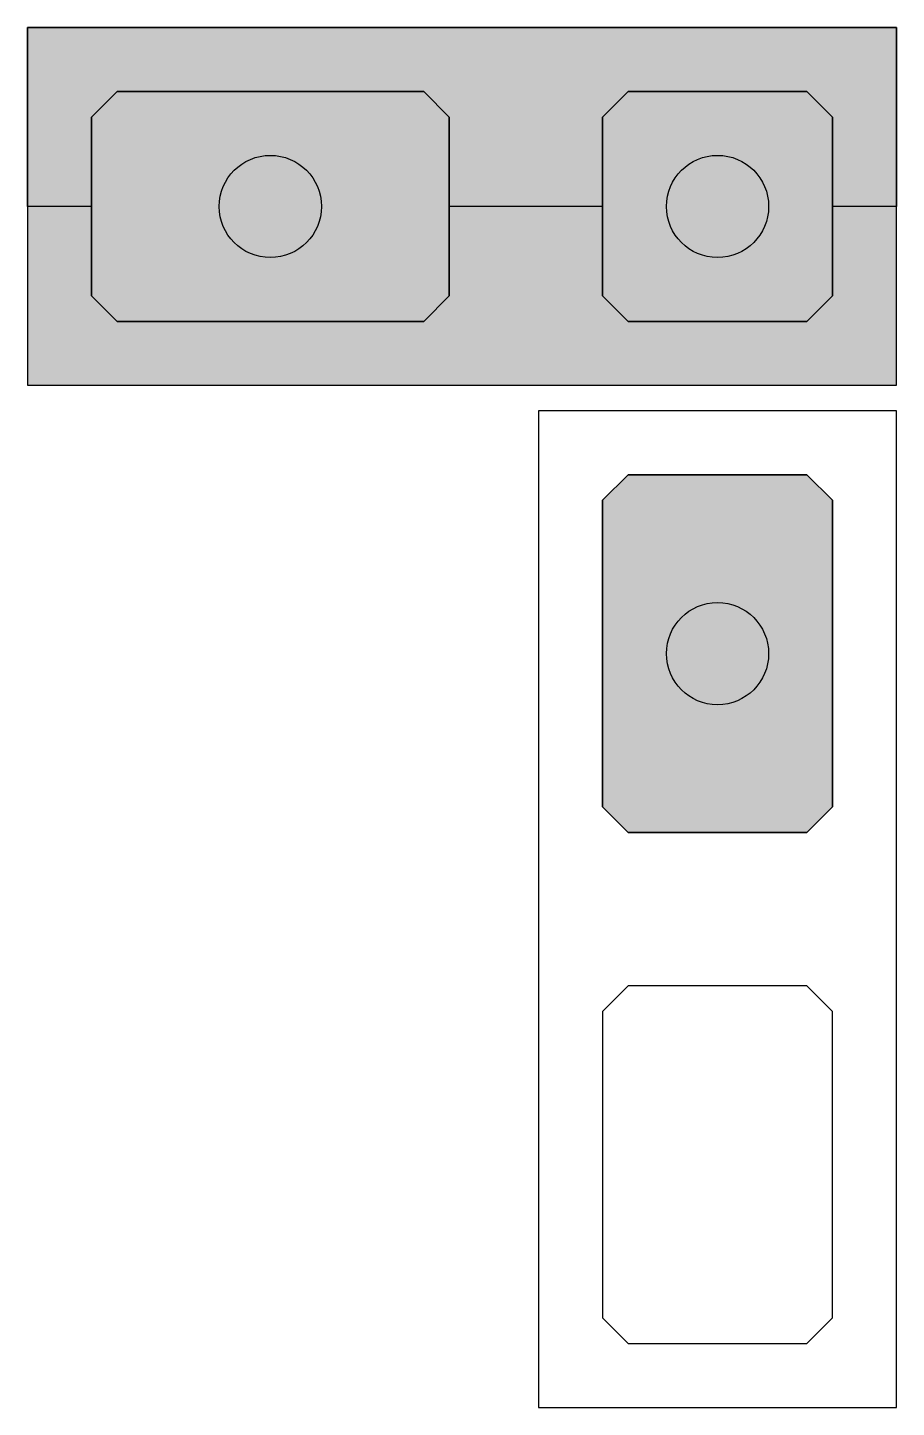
# Model space of a CAD drawing. Extents: x -1.9 to 86, y -1.6 to 60.9.
# Drawn here: x 47.101 to 47.781, y 27.521 to 28.601 of the extents above; entities that cross this region are included whole.
import ezdxf

# ---------------------------------------------------------------- set-up
doc = ezdxf.new("R2010")
doc.units = 0
doc.header["$MEASUREMENT"] = 0
for name, color, linetype in [('PENA_01', 1, 'CONTINUOUS'), ('PENA_02', 2, 'CONTINUOUS'), ('PENA_03', 3, 'CONTINUOUS'), ('PENA_11', 252, 'CONTINUOUS'), ('PENA_21', 100, 'CONTINUOUS')]:
    doc.layers.add(name, color=color, linetype=linetype)

msp = doc.modelspace()

# ---------------------------------------------------------------- linework, layer by layer
at = {"layer": 'PENA_01', "linetype": 'Continuous'}
for points in [[(47.410752, 28.551166), (47.170752, 28.551166), (47.150752, 28.531166), (47.150752, 28.391166), (47.170752, 28.371166), (47.410752, 28.371166), (47.430752, 28.391166), (47.430752, 28.531166), (47.410752, 28.551166)], [(47.710752, 28.551166), (47.570752, 28.551166), (47.550752, 28.531166), (47.550752, 28.391166), (47.570752, 28.371166), (47.710752, 28.371166), (47.730752, 28.391166), (47.730752, 28.531166), (47.710752, 28.551166)], [(47.710752, 27.971166), (47.730752, 27.991166), (47.730752, 28.231166), (47.710752, 28.251166), (47.570752, 28.251166), (47.550752, 28.231166), (47.550752, 27.991166), (47.570752, 27.971166), (47.710752, 27.971166)], [(47.710752, 27.571166), (47.730752, 27.591166), (47.730752, 27.831166), (47.710752, 27.851166), (47.570752, 27.851166), (47.550752, 27.831166), (47.550752, 27.591166), (47.570752, 27.571166), (47.710752, 27.571166)]]:
    msp.add_lwpolyline(points, dxfattribs=at)
at = {"layer": 'PENA_02', "linetype": 'Continuous'}
for points in [[(47.780752, 28.601166), (47.100752, 28.601166), (47.100752, 28.321166), (47.780752, 28.321166), (47.780752, 28.601166)], [(47.780752, 27.521166), (47.780752, 28.301166), (47.500752, 28.301166), (47.500752, 27.521166), (47.780752, 27.521166)]]:
    msp.add_lwpolyline(points, dxfattribs=at)
at = {"layer": 'PENA_03', "linetype": 'Continuous'}
for points in [[(47.430752, 28.391166), (47.410752, 28.371166), (47.170752, 28.371166), (47.150752, 28.391166), (47.150752, 28.531166), (47.170752, 28.551166), (47.410752, 28.551166), (47.430752, 28.531166), (47.430752, 28.391166)], [(47.730752, 28.391166), (47.710752, 28.371166), (47.570752, 28.371166), (47.550752, 28.391166), (47.550752, 28.531166), (47.570752, 28.551166), (47.710752, 28.551166), (47.730752, 28.531166), (47.730752, 28.391166)], [(47.570752, 27.971166), (47.550752, 27.991166), (47.550752, 28.231166), (47.570752, 28.251166), (47.710752, 28.251166), (47.730752, 28.231166), (47.730752, 27.991166), (47.710752, 27.971166), (47.570752, 27.971166)]]:
    msp.add_lwpolyline(points, dxfattribs=at)
for centre in [(47.290752, 28.461166), (47.640752, 28.461166), (47.640752, 28.111166)]:
    msp.add_circle(centre, 0.04, dxfattribs=at)
for points in [[(47.330752, 28.461166), (47.270752, 28.495807), (47.253164, 28.474847)], [(47.330752, 28.461166), (47.297698, 28.500558), (47.270752, 28.495807)], [(47.330752, 28.461166), (47.321394, 28.486877), (47.297698, 28.500558)], [(47.680752, 28.461166), (47.620752, 28.495807), (47.603164, 28.474847)], [(47.680752, 28.461166), (47.647698, 28.500558), (47.620752, 28.495807)], [(47.680752, 28.461166), (47.671394, 28.486877), (47.647698, 28.500558)], [(47.330752, 28.461166), (47.253164, 28.474847), (47.253164, 28.447485)], [(47.680752, 28.461166), (47.603164, 28.474847), (47.603164, 28.447485)], [(47.330752, 28.461166), (47.253164, 28.447485), (47.270752, 28.426525)], [(47.330752, 28.461166), (47.270752, 28.426525), (47.297698, 28.421774)], [(47.330752, 28.461166), (47.297698, 28.421774), (47.321394, 28.435454)], [(47.330752, 28.461166), (47.321394, 28.435454), (47.330752, 28.461166)], [(47.680752, 28.461166), (47.603164, 28.447485), (47.620752, 28.426525)], [(47.680752, 28.461166), (47.620752, 28.426525), (47.647698, 28.421774)], [(47.680752, 28.461166), (47.647698, 28.421774), (47.671394, 28.435454)], [(47.680752, 28.461166), (47.671394, 28.435454), (47.680752, 28.461166)], [(47.680752, 28.111166), (47.620752, 28.145807), (47.603164, 28.124847)], [(47.680752, 28.111166), (47.647698, 28.150558), (47.620752, 28.145807)], [(47.680752, 28.111166), (47.671394, 28.136877), (47.647698, 28.150558)], [(47.680752, 28.111166), (47.603164, 28.124847), (47.603164, 28.097485)], [(47.680752, 28.111166), (47.603164, 28.097485), (47.620752, 28.076525)], [(47.680752, 28.111166), (47.620752, 28.076525), (47.647698, 28.071774)], [(47.680752, 28.111166), (47.647698, 28.071774), (47.671394, 28.085454)], [(47.680752, 28.111166), (47.671394, 28.085454), (47.680752, 28.111166)]]:
    msp.add_solid(points, dxfattribs=at)
at = {"layer": 'PENA_11', "linetype": 'Continuous'}
for points in [[(47.430752, 28.391166), (47.150752, 28.531166), (47.170752, 28.551166)], [(47.430752, 28.391166), (47.170752, 28.551166), (47.410752, 28.551166)], [(47.430752, 28.391166), (47.410752, 28.551166), (47.430752, 28.531166)], [(47.730752, 28.391166), (47.550752, 28.531166), (47.570752, 28.551166)], [(47.730752, 28.391166), (47.570752, 28.551166), (47.710752, 28.551166)], [(47.730752, 28.391166), (47.710752, 28.551166), (47.730752, 28.531166)], [(47.430752, 28.391166), (47.150752, 28.391166), (47.150752, 28.531166)], [(47.430752, 28.391166), (47.430752, 28.531166), (47.430752, 28.391166)], [(47.730752, 28.391166), (47.550752, 28.391166), (47.550752, 28.531166)], [(47.730752, 28.391166), (47.730752, 28.531166), (47.730752, 28.391166)], [(47.430752, 28.391166), (47.170752, 28.371166), (47.150752, 28.391166)], [(47.430752, 28.391166), (47.410752, 28.371166), (47.170752, 28.371166)], [(47.730752, 28.391166), (47.570752, 28.371166), (47.550752, 28.391166)], [(47.730752, 28.391166), (47.710752, 28.371166), (47.570752, 28.371166)], [(47.570752, 27.971166), (47.550752, 28.231166), (47.570752, 28.251166)], [(47.570752, 27.971166), (47.570752, 28.251166), (47.710752, 28.251166)], [(47.570752, 27.971166), (47.710752, 28.251166), (47.730752, 28.231166)], [(47.570752, 27.971166), (47.550752, 27.991166), (47.550752, 28.231166)], [(47.570752, 27.971166), (47.730752, 28.231166), (47.730752, 27.991166)], [(47.570752, 27.971166), (47.730752, 27.991166), (47.710752, 27.971166)], [(47.570752, 27.971166), (47.710752, 27.971166), (47.570752, 27.971166)]]:
    msp.add_solid(points, dxfattribs=at)
at = {"layer": 'PENA_21', "linetype": 'Continuous'}
for points in [[(47.780752, 28.461166), (47.730752, 28.461166), (47.730752, 28.531166), (47.710752, 28.551166), (47.570752, 28.551166), (47.550752, 28.531166), (47.550752, 28.461166), (47.430752, 28.461166), (47.430752, 28.531166), (47.410752, 28.551166), (47.170752, 28.551166), (47.150752, 28.531166), (47.150752, 28.461166), (47.100752, 28.461166), (47.100752, 28.601166), (47.780752, 28.601166), (47.780752, 28.461166)], [(47.780752, 28.461166), (47.730752, 28.461166), (47.730752, 28.391166), (47.710752, 28.371166), (47.570752, 28.371166), (47.550752, 28.391166), (47.550752, 28.461166), (47.430752, 28.461166), (47.430752, 28.391166), (47.410752, 28.371166), (47.170752, 28.371166), (47.150752, 28.391166), (47.150752, 28.461166), (47.100752, 28.461166), (47.100752, 28.321166), (47.780752, 28.321166), (47.780752, 28.461166)]]:
    msp.add_lwpolyline(points, dxfattribs=at)
for points in [[(47.780752, 28.601166), (47.170752, 28.551166), (47.100752, 28.601166)], [(47.170752, 28.551166), (47.150752, 28.531166), (47.100752, 28.601166)], [(47.100752, 28.601166), (47.150752, 28.531166), (47.100752, 28.461166)], [(47.410752, 28.551166), (47.170752, 28.551166), (47.780752, 28.601166)], [(47.430752, 28.531166), (47.410752, 28.551166), (47.780752, 28.601166)], [(47.780752, 28.601166), (47.570752, 28.551166), (47.430752, 28.531166)], [(47.780752, 28.601166), (47.710752, 28.551166), (47.570752, 28.551166)], [(47.780752, 28.601166), (47.730752, 28.531166), (47.710752, 28.551166)], [(47.780752, 28.601166), (47.780752, 28.461166), (47.730752, 28.461166)], [(47.780752, 28.601166), (47.730752, 28.461166), (47.730752, 28.531166)], [(47.430752, 28.461166), (47.430752, 28.531166), (47.570752, 28.551166)], [(47.430752, 28.461166), (47.570752, 28.551166), (47.550752, 28.531166)], [(47.150752, 28.531166), (47.150752, 28.461166), (47.100752, 28.461166)], [(47.430752, 28.461166), (47.550752, 28.531166), (47.550752, 28.461166)], [(47.100752, 28.321166), (47.150752, 28.391166), (47.100752, 28.461166)], [(47.150752, 28.391166), (47.150752, 28.461166), (47.100752, 28.461166)], [(47.430752, 28.461166), (47.430752, 28.391166), (47.570752, 28.371166)], [(47.430752, 28.461166), (47.570752, 28.371166), (47.550752, 28.391166)], [(47.430752, 28.461166), (47.550752, 28.391166), (47.550752, 28.461166)], [(47.780752, 28.321166), (47.780752, 28.461166), (47.730752, 28.461166)], [(47.780752, 28.321166), (47.730752, 28.461166), (47.730752, 28.391166)], [(47.170752, 28.371166), (47.150752, 28.391166), (47.100752, 28.321166)], [(47.430752, 28.391166), (47.410752, 28.371166), (47.780752, 28.321166)], [(47.780752, 28.321166), (47.570752, 28.371166), (47.430752, 28.391166)], [(47.780752, 28.321166), (47.730752, 28.391166), (47.710752, 28.371166)], [(47.780752, 28.321166), (47.170752, 28.371166), (47.100752, 28.321166)], [(47.410752, 28.371166), (47.170752, 28.371166), (47.780752, 28.321166)], [(47.780752, 28.321166), (47.710752, 28.371166), (47.570752, 28.371166)]]:
    msp.add_solid(points, dxfattribs=at)

doc.saveas('drawing.dxf')
